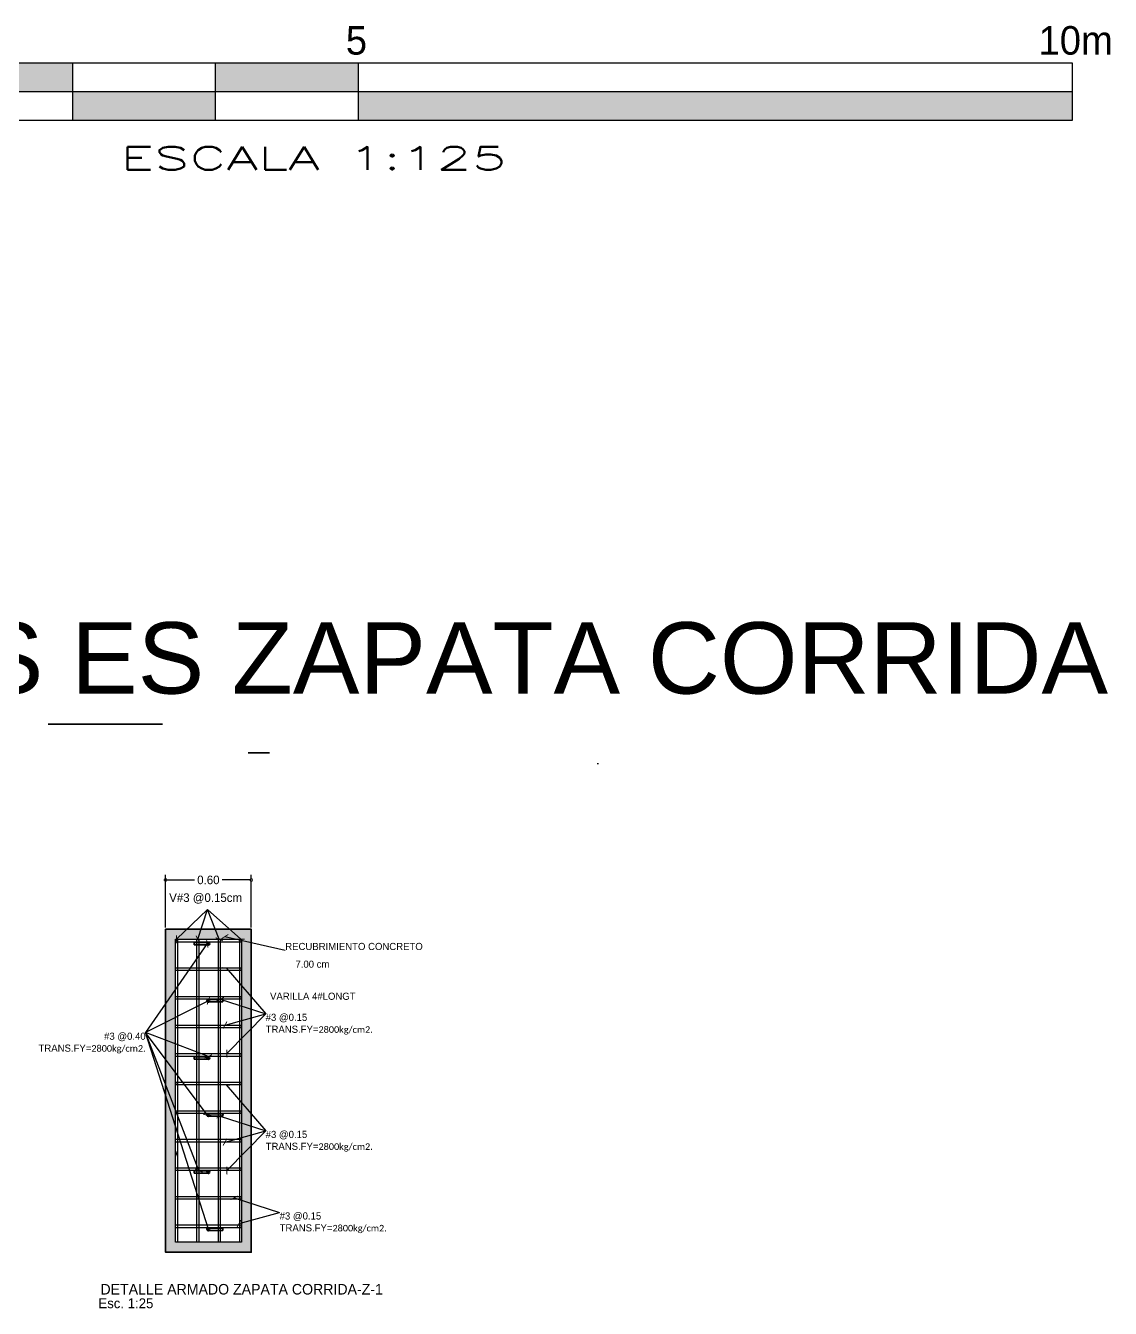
# Model space of a CAD drawing. Header units: millimetres. Extents: x -9559 to 23034, y -7226 to 22400.
# Drawn here: x 198.95 to 206.54, y -56.22 to -47.24 of the extents above; entities that cross this region are included whole.
import ezdxf
from ezdxf.enums import TextEntityAlignment as Align

# ---------------------------------------------------------------- set-up
doc = ezdxf.new("R2010")
doc.units = ezdxf.units.MM
doc.header["$LTSCALE"] = 0.02
doc.linetypes.add('DASHED2', pattern=[0.375, 0.25, -0.125])
for name, color, linetype, lineweight in [('A-PLAN-1', 250, 'Continuous', 35), ('A_DIM-1', 251, 'Continuous', 18), ('COTAS', 252, 'Continuous', 5), ('ES-ZAPATA CORRIDA', 251, 'Continuous', 30), ('G-ANNO-TEXT', 250, 'Continuous', 9)]:
    doc.layers.add(name, color=color, linetype=linetype, lineweight=lineweight)
doc.layers.add('VARILLA LONGITUDINAL', color=5, linetype='Continuous')
doc.layers.add('VARILLA TRANSVERSAL', color=1, linetype='Continuous')
doc.styles.add('CUADROS', font='arial.ttf')
doc.styles.add('ROMANS', font='', dxfattribs={"width": 0.8})
doc.styles.add('SIM1', font='SIMPLEX.shx', dxfattribs={"width": 1.1, "height": 0.25})
doc.styles.get("Standard").update_dxf_attribs({"font": 'GOTHIC.TTF'})
doc.styles.get('ROMANS').set_extended_font_data('VNI-Avo')
doc.dimstyles.get("Standard").update_dxf_attribs({"dimtxt": 0.18, "dimasz": 0.18, "dimexe": 0.18, "dimexo": 0.0625, "dimgap": 0.09, "dimtad": 0, "dimzin": 3, "dimdsep": 46, "dimtxsty": 'Standard', "dimblk": 'ARCHTICK', "dimcen": 0.09, "dimadec": 0, "dimazin": 0, "dimtfac": 1, "dimtofl": 0, "dimtmove": 0, "dimatfit": 3, "dimldrblk": 'ARCHTICK', "dimfxl": 1, "dimtolj": 1, "dimtzin": 0, "dimarcsym": 0})
pattern_1 = [(49.99999999999999, (289.046422202846, 186.7234944344309), (9.1092334498002, -0.7969542769451543), [0.9525000000000001, -10.4775]), (355, (289.046422202846, 186.7234944344309), (-1.762171071248467, 9.552842261951758), [0.762, -8.3820292085]), (100.4514447, (289.8055225528461, 186.6570817594309), (7.347062354517664, 8.755887595609755), [0.8095004399999999, -8.904512229999996]), (46.18420000000001, (289.046422202846, 189.2634944344309), (13.5539520446065, -2.102116396636358), [1.42875, -15.71625]), (96.63555760999992, (290.1759172028461, 189.0883194344309), (11.87020670257515, 12.37130622988608), [1.214251157, -13.356780408]), (351.1841511700001, (289.046422202846, 189.2634944344309), (11.87020670324885, 12.37130622927663), [1.1429983535, -12.572986596]), (21, (290.316422202846, 188.6284944344309), (7.580719563456625, -5.11325990935438), [0.9525000000000001, -10.4775]), (326.0000000000001, (290.316422202846, 188.6284944344309), (3.090101417382354, 9.209398306115963), [0.762, -8.382]), (71.45144499999999, (290.948148832846, 188.2023894394309), (10.67082096393581, 4.096138444295263), [0.8095004400000001, -8.90449688]), (37.50000000000001, (289.046422202846, 186.7234944344309), (0.1544301625295909, 4.227751943657656), [0, -8.2804, 0, -8.509, 0, -8.41375]), (7.499999999999999, (289.046422202846, 186.7234944344309), (3.340983125515288, 5.009028740905975), [0, -4.8514, 0, -8.0899, 0, -3.20675]), (327.5, (286.2143222028461, 186.7234944344309), (6.77952975834357, -0.2864371996336722), [0, -3.175, 0, -9.906, 0, -13.1445]), (317.5, (284.9443222028461, 186.7234944344309), (7.406459069300903, 1.271324551666652), [0, -4.1275, 0, -6.578600000000001, 0, -9.3345])]

# ---------------------------------------------------------------- blocks, each defined once
blk = doc.blocks.new('_DotSmall')
at = {"layer": 'COTAS', "color": 0, "const_width": 0.5}
blk.add_lwpolyline([(-0.0625, 0, 1), (0.0625, 0, 1)], format="xyb", close=True, dxfattribs=at)
blk = doc.blocks.new('*D310')
at = {"layer": 'A_DIM-1', "color": 0, "lineweight": -2, "transparency": 16777216}
for p, q in [((199.9313733041815, -53.54947522827202), (199.9313733041815, -53.18063938430723)), ((199.9313733041815, -53.21663938430723), (200.1350388378321, -53.21663938430723)), ((200.5313733041815, -53.21663938430723), (200.3277077705309, -53.21663938430723)), ((200.5313733041815, -53.54947522827202), (200.5313733041815, -53.18063938430723))]:
    blk.add_line(p, q, dxfattribs=at)
at = {"layer": 'A_DIM-1', "color": 0, "lineweight": -2, "transparency": 16777216, "xscale": 0.04000000000000001, "yscale": 0.04000000000000001, "zscale": 0.04000000000000001, "rotation": 180}
blk.add_blockref('_DotSmall', (199.9313733041815, -53.21663938430723), dxfattribs=at)
at = {"layer": 'A_DIM-1', "color": 0, "lineweight": -2, "transparency": 16777216, "xscale": 0.04000000000000001, "yscale": 0.04000000000000001, "zscale": 0.04000000000000001}
blk.add_blockref('_DotSmall', (200.5313733041815, -53.21663938430723), dxfattribs=at)
at = {"layer": 'A_DIM-1', "color": 0, "transparency": 16777216, "insert": (200.2313733041815, -53.21663938430723), "char_height": 0.06, "attachment_point": 5}
blk.add_mtext('\\A1;0.60', dxfattribs=at)
blk = doc.blocks.new('_ArchTick')
at = {"color": 0, "linetype": 'ByBlock', "const_width": 0.15}
blk.add_lwpolyline([(-0.5, -0.5), (0.5, 0.5)], dxfattribs=at)

msp = doc.modelspace()

# ---------------------------------------------------------------- hatches: boundary and pattern name
at = {"transparency": 33554559}
h = msp.add_hatch(dxfattribs=at)
h.set_pattern_fill('AR-CONC', color=256, scale=0.05)
h.set_pattern_definition(pattern_1)
h.paths.add_polyline_path([(202.6553570822302, -53.02351262915525), (203.2553570822302, -53.02351262915525), (203.2553570822302, -50.76302918154099), (202.6553570822302, -50.76302918154099)])
h.paths.add_polyline_path([(200.0140733041815, -55.75245867588629), (200.0013733041815, -55.75245867588629), (200.0013733041815, -53.63197522827207), (200.0140733041815, -53.63197522827207)], flags=17)
h.paths.add_polyline_path([(197.125213355179, -53.56466605182598), (199.4490878435828, -53.56466605182598), (199.4490878435828, -53.31738092222159), (197.125213355179, -53.31738092222159)], flags=9)
h = msp.add_hatch(dxfattribs=at)
h.set_pattern_fill('AR-CONC', color=256, scale=0.05)
h.set_pattern_definition(pattern_1)
h.paths.add_polyline_path([(202.6553570822302, -53.02351262915525), (203.2553570822302, -53.02351262915525), (203.2553570822302, -50.76302918154099), (202.6553570822302, -50.76302918154099)])
h.paths.add_polyline_path([(200.0140733041815, -53.63197522827207), (200.0140733041815, -55.75245867588629), (200.0013733041815, -55.75245867588629), (200.0013733041815, -53.63197522827207)], flags=17)
h.paths.add_polyline_path([(197.125213355179, -53.56466605182598), (199.4490878435828, -53.56466605182598), (199.4490878435828, -53.31738092222159), (197.125213355179, -53.31738092222159)], flags=9)
at = {"transparency": 33554534}
h = msp.add_hatch(dxfattribs=at)
h.set_pattern_fill('214', color=256, scale=0.2, pattern_type=2)
h.set_pattern_definition([(0, (289.190422202846, 186.8194944344309), (0.08800000000000001, 0.152), [0.004, -0.134, 0.002, -0.058, 0.004, -0.142]), (10, (289.152422202846, 186.9014944344309), (0.05378409113433629, 0.1902295233155291), [0.001999999999999996, -0.03399999999999993, 0.003999999999999991, -0.1059999999999999, 0.001999999999999996, -0.1319999999999997]), (20, (289.132422202846, 186.8374944344309), (0.08898063570613952, 0.1473175022505177), [0.004, -0.11, 0.002, -0.082, 0.004, -0.064]), (29.99999999999999, (289.190422202846, 186.8254944344309), (-0.01464617092752041, 0.1693679121828036), [0.002, -0.066, 0.004, -0.098, 0.002, -0.13]), (40, (289.1344222028461, 186.8694944344309), (0.02255727821317982, 0.1442469036049412), [0.003999999999999991, -0.08799999999999987, 0.001999999999999996, -0.05599999999999994, 0.003999999999999991, -0.1019999999999999]), (49.99999999999999, (289.1644222028461, 186.7974944344309), (-0.05349857648985249, 0.1571556626837207), [0.002, -0.074, 0.004, -0.122, 0.002, -0.062]), (59.99999999999999, (289.1704222028461, 186.8114944344309), (-0.0663153532995459, 0.1491384387633061), [0.004, -0.082, 0.002, -0.096, 0.004, -0.074]), (70, (289.148422202846, 186.7874944344309), (-0.07326151348691361, 0.1437245651988789), [0.001999999999999996, -0.03799999999999994, 0.003999999999999991, -0.06399999999999986, 0.001999999999999996, -0.08799999999999987]), (80, (289.1584222028461, 186.9054944344309), (-0.1390435625458823, 0.1098129669690666), [0.003999999999999991, -0.08799999999999987, 0.001999999999999996, -0.1039999999999999, 0.003999999999999991, -0.09799999999999986]), (90, (289.1704222028461, 186.8194944344309), (-0.176, 0.07400000000000001), [0.002, -0.062, 0.004, -0.122, 0.002, -0.124]), (99.99999999999993, (289.138422202846, 186.8814944344309), (-0.1594054594524085, 0.09780541650014357), [0.003999999999999998, -0.07799999999999999, 0.001999999999999999, -0.06399999999999997, 0.003999999999999998, -0.1459999999999999]), (110, (289.124422202846, 186.7674944344309), (-0.1490172496868299, 0.05856500060422605), [0.002, -0.052, 0.004, -0.106, 0.002, -0.116]), (120, (289.070422202846, 186.7914944344309), (-0.1945640646055102, 0.01699484522385717), [0.003999999999999991, -0.1339999999999997, 0.001999999999999996, -0.06199999999999993, 0.003999999999999991, -0.08199999999999986]), (130, (289.114422202846, 186.7474944344308), (-0.1922002002853775, 0.04236841996417585), [0.002, -0.044, 0.004, -0.08600000000000001, 0.002, -0.112]), (140, (289.0544222028461, 186.9074944344309), (-0.1393511163943138, -0.01361125856261692), [0.004, -0.072, 0.002, -0.062, 0.004, -0.084]), (150, (289.220422202846, 186.7354944344308), (-0.1575499814951862, -0.116884572681199), [0.002, -0.05600000000000001, 0.004, -0.124, 0.002, -0.114]), (160, (289.0884222028461, 186.8474944344309), (-0.1531283935936154, -0.09325071085755225), [0.003999999999999991, -0.08399999999999987, 0.001999999999999996, -0.07599999999999987, 0.003999999999999991, -0.1219999999999999]), (170, (289.100422202846, 186.7994944344309), (-0.140984327187521, -0.09699185268609946), [0.001999999999999996, -0.06599999999999986, 0.003999999999999991, -0.08999999999999987, 0.001999999999999996, -0.08799999999999987])])
h.paths.add_polyline_path([(200.5313733041815, -53.56197522827202), (199.9313733041815, -53.56197522827202), (199.9313733041815, -55.82245867588628), (200.5313733041815, -55.82245867588628)])
h.paths.add_polyline_path([(200.4613733041815, -53.63197522827207), (200.4640733041815, -53.63197522827207), (200.4640733041815, -55.75245867588629), (200.4513733041815, -55.75245867588629), (200.0013733041815, -55.75245867588629), (200.0013733041815, -53.63197522827207)], flags=16)
h.paths.add_polyline_path([(200.3140733041815, -53.63197522827207), (200.3140733041815, -53.831975228272), (200.4613733041815, -53.831975228272), (200.4613733041815, -53.85147522827199), (200.3140733041815, -53.85147522827199), (200.3140733041815, -54.03197522827205), (200.4613733041815, -54.03197522827205), (200.4613733041815, -54.05147522827204), (200.3140733041815, -54.05147522827204), (200.3140733041815, -54.23197522827203), (200.4613733041815, -54.23197522827203), (200.4613733041815, -54.25147522827203), (200.3140733041815, -54.25147522827203), (200.3140733041815, -54.43197522827202), (200.4613733041815, -54.43197522827202), (200.4613733041815, -54.45147522827202), (200.3140733041815, -54.45147522827202), (200.3140733041815, -54.63197522827207), (200.4613733041815, -54.63197522827207), (200.4613733041815, -54.65147522827206), (200.3140733041815, -54.65147522827206), (200.3140733041815, -54.831975228272), (200.4613733041815, -54.831975228272), (200.4613733041815, -54.85147522827199), (200.3140733041815, -54.85147522827199), (200.3140733041815, -55.03197522827205), (200.4613733041815, -55.03197522827205), (200.4613733041815, -55.05147522827204), (200.3140733041815, -55.05147522827204), (200.3140733041815, -55.23197522827203), (200.4613733041815, -55.23197522827203), (200.4613733041815, -55.25147522827203), (200.3140733041815, -55.25147522827203), (200.3140733041815, -55.43197522827202), (200.4613733041815, -55.43197522827202), (200.4613733041815, -55.45147522827202), (200.3140733041815, -55.45147522827202), (200.3140733041815, -55.63197522827207), (200.4613733041815, -55.63197522827207), (200.4613733041815, -55.65147522827206), (200.3140733041815, -55.65147522827206), (200.3140733041815, -55.75245867588629), (200.3013733041815, -55.75245867588629), (200.3013733041815, -55.65147522827206), (200.1640733041815, -55.65147522827206), (200.1640733041815, -55.75245867588629), (200.1513733041815, -55.75245867588629), (200.1513733041815, -55.65147522827206), (200.0013733041815, -55.65147522827206), (200.0013733041815, -55.63197522827207), (200.0013733041815, -53.63197522827207)], flags=0)
h.paths.add_polyline_path([(197.125213355179, -53.56466605182598), (199.4490878435828, -53.56466605182598), (199.4490878435828, -53.31738092222159), (197.125213355179, -53.31738092222159)], flags=9)

# ---------------------------------------------------------------- linework, layer by layer
for p, q in [((200.0013733041815, -53.63197522827207), (200.4613733041815, -53.63197522827207)), ((200.0013733041815, -55.75245867588629), (200.0013733041815, -53.63197522827207)), ((200.1513733041815, -55.75245867588629), (200.1513733041815, -53.63197522827207)), ((200.4613733041815, -55.75245867588629), (200.0013733041815, -55.75245867588629))]:
    msp.add_line(p, q)
at = {"linetype": 'DASHED2', "lineweight": 35, "ltscale": 2}
for p, q in [((200.2313733041815, -53.6538746589695), (200.1313733041815, -53.6538746589695)), ((200.1313733041815, -53.6538746589695), (200.1313733041815, -53.67007579757464)), ((200.2313733041815, -53.67007579757458), (200.1313733041815, -53.67007579757458)), ((200.2313733041815, -54.05387465896948), (200.3313733041815, -54.05387465896948)), ((200.3313733041815, -54.07007579757456), (200.3313733041815, -54.05387465896942)), ((200.2313733041815, -54.07007579757456), (200.3313733041815, -54.07007579757456)), ((200.2313733041815, -54.45387465896945), (200.1313733041815, -54.45387465896945)), ((200.1313733041815, -54.45387465896945), (200.1313733041815, -54.47007579757459)), ((200.2313733041815, -54.47007579757454), (200.1313733041815, -54.47007579757454)), ((200.2313733041815, -54.85387465896943), (200.3313733041815, -54.85387465896943)), ((200.3313733041815, -54.87007579757451), (200.3313733041815, -54.85387465896937)), ((200.2313733041815, -54.87007579757451), (200.3313733041815, -54.87007579757451)), ((200.2313733041815, -55.25387465896941), (200.1313733041815, -55.25387465896941)), ((200.1313733041815, -55.25387465896941), (200.1313733041815, -55.27007579757455)), ((200.2313733041815, -55.27007579757449), (200.1313733041815, -55.27007579757449)), ((200.2313733041815, -55.65387465896939), (200.3313733041815, -55.65387465896939)), ((200.2313733041815, -55.67007579757453), (200.3313733041815, -55.67007579757453)), ((200.3313733041815, -55.67007579757453), (200.3313733041815, -55.65387465896939))]:
    msp.add_line(p, q, dxfattribs=at)
msp.add_lwpolyline([(206.279281271221, -47.49760965318652), (196.2792812712333, -47.49760965319629), (196.2792812712369, -47.89760965287419), (206.2792812712246, -47.89760965287215)], close=True)
for points in [[(199.27928127117, -47.49760965319311), (199.2792812711737, -47.89760965287874)], [(200.2792812711469, -47.49760965319243), (200.2792812711505, -47.89760965287419)], [(201.2792812711237, -47.49760965319243), (201.2792812711278, -47.89760965287419)], [(196.2792812712333, -47.69760965319247), (206.279281271221, -47.6976096531827)]]:
    msp.add_lwpolyline(points)
at = {"lineweight": 50}
for centre in [(200.2313733041815, -53.66197522827204), (200.2313733041815, -54.06197522827202), (200.2313733041815, -54.461975228272), (200.2313733041815, -54.86197522827197), (200.2313733041815, -55.26197522827195), (200.2313733041815, -55.66197522827193)]:
    msp.add_circle(centre, 0.008100569302558688, dxfattribs=at)
for points in [[(198.2792812693279, -47.69760965319884), (199.27928127117, -47.69760965319702), (198.2792812693279, -47.49760965320266), (199.27928127117, -47.49760965320084)], [(200.2792812711546, -47.69760965319247), (201.2792812711237, -47.69760965319247), (200.2792812711546, -47.49760965319629), (201.2792812711237, -47.49760965319629)], [(199.27928127117, -47.89760965288261), (200.2792812711546, -47.89760965287419), (199.27928127117, -47.69760965319702), (200.2792812711546, -47.69760965319247)], [(201.2792812711237, -47.89760965288193), (206.2792812712246, -47.89760965287215), (201.2792812711237, -47.69760965319247), (206.2792812712246, -47.69760965319043)]]:
    msp.add_solid(points)
at = {"layer": 'ES-ZAPATA CORRIDA', "lineweight": 35}
for p, q in [((199.9098045753433, -52.12635925859959), (199.1092466968554, -52.12635925859959)), ((200.5097927377201, -52.32635925859952, 2.794804672039363), (200.6593780219947, -52.32635925859952, 2.794804672039363))]:
    msp.add_line(p, q, dxfattribs=at)
msp.add_lwpolyline([(199.9313733041815, -53.56197522827202), (200.5313733041815, -53.56197522827202), (200.5313733041815, -55.82245867588628), (199.9313733041815, -55.82245867588628)], close=True, dxfattribs=at)
at = {"layer": 'VARILLA LONGITUDINAL'}
for points in [[(200.0013733041815, -53.63197522827207), (200.0140733041815, -53.63197522827207), (200.0140733041815, -55.75245867588629), (200.0013733041815, -55.75245867588629)], [(200.1513733041815, -53.63197522827207), (200.1640733041815, -53.63197522827207), (200.1640733041815, -55.75245867588629), (200.1513733041815, -55.75245867588629)], [(200.3013733041815, -53.63197522827207), (200.3140733041815, -53.63197522827207), (200.3140733041815, -55.75245867588629), (200.3013733041815, -55.75245867588629)], [(200.4513733041815, -53.63197522827207), (200.4640733041815, -53.63197522827207), (200.4640733041815, -55.75245867588629), (200.4513733041815, -55.75245867588629)]]:
    msp.add_lwpolyline(points, close=True, dxfattribs=at)
at = {"layer": 'VARILLA TRANSVERSAL'}
for points in [[(200.0013733041815, -53.63197522827207), (200.4613733041815, -53.63197522827207), (200.4613733041815, -53.65147522827206), (200.0013733041815, -53.65147522827206)], [(200.0013733041815, -53.831975228272), (200.4613733041815, -53.831975228272), (200.4613733041815, -53.85147522827199), (200.0013733041815, -53.85147522827199)]]:
    msp.add_lwpolyline(points, close=True, dxfattribs=at)
at = {"layer": 'VARILLA TRANSVERSAL', "lineweight": 25}
for points in [[(200.0013733041815, -54.03197522827205), (200.4613733041815, -54.03197522827205), (200.4613733041815, -54.05147522827204), (200.0013733041815, -54.05147522827204)], [(200.0013733041815, -54.23197522827203), (200.4613733041815, -54.23197522827203), (200.4613733041815, -54.25147522827203), (200.0013733041815, -54.25147522827203)], [(200.0013733041815, -54.43197522827202), (200.4613733041815, -54.43197522827202), (200.4613733041815, -54.45147522827202), (200.0013733041815, -54.45147522827202)], [(200.0013733041815, -54.63197522827207), (200.4613733041815, -54.63197522827207), (200.4613733041815, -54.65147522827206), (200.0013733041815, -54.65147522827206)], [(200.0013733041815, -54.831975228272), (200.4613733041815, -54.831975228272), (200.4613733041815, -54.85147522827199), (200.0013733041815, -54.85147522827199)], [(200.0013733041815, -55.03197522827205), (200.4613733041815, -55.03197522827205), (200.4613733041815, -55.05147522827204), (200.0013733041815, -55.05147522827204)], [(200.0013733041815, -55.23197522827203), (200.4613733041815, -55.23197522827203), (200.4613733041815, -55.25147522827203), (200.0013733041815, -55.25147522827203)], [(200.0013733041815, -55.43197522827202), (200.4613733041815, -55.43197522827202), (200.4613733041815, -55.45147522827202), (200.0013733041815, -55.45147522827202)], [(200.0013733041815, -55.63197522827207), (200.4613733041815, -55.63197522827207), (200.4613733041815, -55.65147522827206), (200.0013733041815, -55.65147522827206)]]:
    msp.add_lwpolyline(points, close=True, dxfattribs=at)

# ---------------------------------------------------------------- texts
at = {"style": 'ROMANS'}
for s, p in [('10m', (206.0404044174598, -47.43845750427332)), ('5', (201.1929462673825, -47.43845750427423))]:
    msp.add_text(s, height=0.1999999998098545, rotation=359.9999999999919, dxfattribs=at).set_placement(p)
at = {"style": 'SIM1', "width": 1.8}
msp.add_text('ESCALA 1:125', height=0.1599999998478836, dxfattribs=at).set_placement((200.9684781012943, -48.16396603748299), align=Align.MIDDLE)
at = {"style": 'CUADROS'}
msp.add_text('DETALLES ES ZAPATA CORRIDA', height=0.5, dxfattribs=at).set_placement((201.0160367504585, -51.66217398516133), align=Align.MIDDLE_CENTER)
at = {"insert": (199.9571694152575, -53.31027595837068), "char_height": 0.06, "width": 0.7216207366984992, "attachment_point": 1}
msp.add_mtext('V#3 @0.15cm ', dxfattribs=at)
at = {"layer": 'A-PLAN-1', "lineweight": 9}
for s, p in [('RECUBRIMIENTO CONCRETO ', (200.7692129158524, -53.70701600887085)), ('7.00 cm', (200.8404557984163, -53.83112769454712))]:
    msp.add_text(s, height=0.05, dxfattribs=at).set_placement(p)
at = {"layer": 'A-PLAN-1', "lineweight": 9, "char_height": 0.05}
for s, insert, width, attachment_point in [('VARILLA 4#LONGT ', (200.6628576127073, -54.00557951772637, 1.168987065675952), 1.534131650750341, 1), ('#3 @0.15 TRANS.{\\C256;\\c0;FY=\\fCalibri|b0|i0|c0|p34;\\H0.91667x;\\C256;2800kg/cm2.}', (200.6321447734653, -54.15330830032988), 0.7216207366984992, 1), ('#3 @0.40\\PTRANS.{\\C256;\\c0;FY=\\fCalibri|b0|i0|c0|p34;\\H0.91667x;\\C256;2800kg/cm2.}', (199.7923186946551, -54.28543217551041), 0.7216207366984992, 3), ('#3 @0.15 TRANS.{\\C256;\\c0;FY=\\fCalibri|b0|i0|c0|p34;\\H0.91667x;\\C256;2800kg/cm2.}', (200.6321447734653, -54.9728249338024), 0.7216207366984992, 1), ('#3 @0.15 TRANS.{\\C256;\\c0;FY=\\fCalibri|b0|i0|c0|p34;\\H0.91667x;\\C256;2800kg/cm2.}', (200.7300170068178, -55.54380838141665), 0.7216207366984992, 1)]:
    msp.add_mtext(s, dxfattribs=dict(at, insert=insert, width=width, attachment_point=attachment_point))
at = {"layer": 'G-ANNO-TEXT', "insert": (199.4759811503816, -56.0449996024505), "char_height": 0.07388558363450515, "width": 2.136313318261536, "attachment_point": 1, "bg_fill": 3, "box_fill_scale": 1.25, "bg_fill_color": 256, "bg_fill_true_color": 13158600, "bg_fill_transparency": 0}
msp.add_mtext('DETALLE ARMADO ZAPATA CORRIDA-Z-1', dxfattribs=at)

# ---------------------------------------------------------------- dimensions: what is measured, and where the dimension line sits
at = {"layer": 'A_DIM-1'}
dim = msp.add_linear_dim(base=(199.9313733041815, -53.21663938430723), p1=(200.5313733041815, -53.56197522827202), p2=(199.9313733041815, -53.56197522827202), dimstyle='Standard', override={"dimscale": 0.2, "dimtxt": 0.3, "dimasz": 0.2, "dimblk1": 'DotSmall', "dimblk2": 'DotSmall', "dimsah": 1, "dimtmove": 1}, dxfattribs=at)
dim.commit()
dim.dimension.update_dxf_attribs({"geometry": '*D310', "text_midpoint": (200.2313733041815, -53.21663938430723)})

# ---------------------------------------------------------------- leaders
for points in [[(200.0077233041815, -53.63197522827207), (200.2251444742898, -53.42291686623466)], [(200.1577233041815, -53.63197522827195), (200.2251444742898, -53.42291686623466)], [(200.3077233041815, -53.63197522827195), (200.2251444742898, -53.42291686623466)], [(200.4577233041815, -53.63197522827195), (200.2251444742898, -53.42291686623466)], [(200.2232727348789, -53.66197522827204), (199.7923186946551, -54.28543217551041)], [(200.3473993587187, -53.61254823663685), (200.7692129158524, -53.70701600887085)], [(200.355338803111, -53.831975228272), (200.6321447734653, -54.15330830032988)], [(200.3140733041815, -54.05147522827198), (200.6321447734653, -54.15330830032988)], [(200.2313733041815, -54.06197522827202), (199.7923186946551, -54.28543217551041)], [(200.3476631746699, -54.23197522827198), (200.6321447734653, -54.15330830032988)], [(200.3607618185344, -54.43197522827202), (200.6321447734653, -54.15330830032988)], [(200.2313733041815, -54.45147522827202), (199.7923186946551, -54.28543217551041)], [(200.2232727348789, -54.86197522827197), (199.7923186946551, -54.28543217551041)], [(200.1640733041815, -55.25147522827203), (199.7923186946551, -54.28543217551041)], [(200.2313733041815, -55.66197522827193), (199.7923186946551, -54.28543217551041)], [(200.355338803111, -54.65149186174452), (200.6321447734653, -54.9728249338024)], [(200.3140733041815, -54.8709918617445), (200.6321447734653, -54.9728249338024)], [(200.3476631746699, -55.05149186174449), (200.6321447734653, -54.9728249338024)], [(200.3607618185344, -55.25149186174454), (200.6321447734653, -54.9728249338024)], [(200.411945537534, -55.44197530935875), (200.7300170068178, -55.54380838141665)], [(200.4455354080224, -55.62247530935875), (200.7300170068178, -55.54380838141665)]]:
    msp.add_leader(points, dimstyle='Standard', override={"dimscale": 0.2, "dimtxt": 0.3, "dimasz": 0.2, "dimtmove": 1}, dxfattribs=at)

# ---------------------------------------------------------------- next in the draw order: texts
msp.add_text('Esc. 1:25', height=0.06899813260743565).set_placement((199.6539167483572, -56.18014678763905), align=Align.MIDDLE)

doc.saveas('drawing.dxf')
